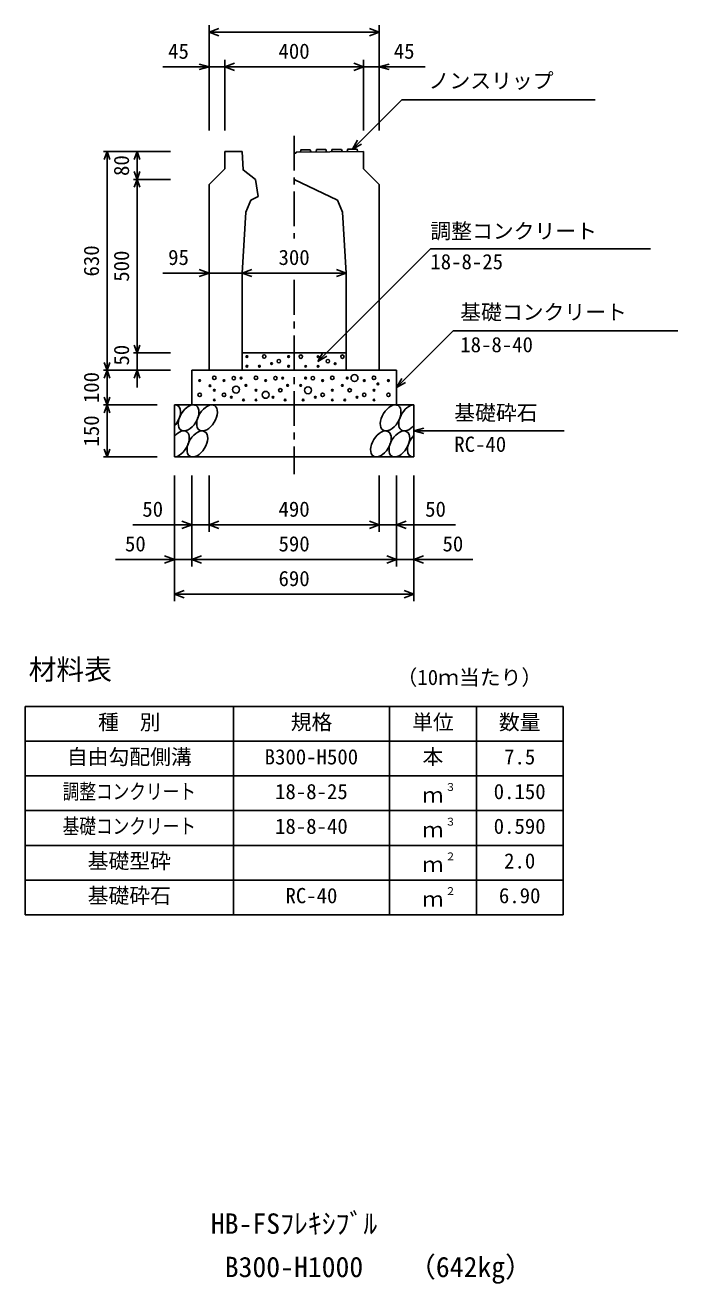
# Model space of a CAD drawing. Units: millimetres, scale not verified. Extents: x -16800 to 16800, y -5940 to 5940.
# Drawn here: x 7625 to 9506, y 104 to 3731 of the extents above; entities that cross this region are included whole.
import ezdxf
from ezdxf.enums import TextEntityAlignment as Align

# ---------------------------------------------------------------- set-up
doc = ezdxf.new("R2010")
doc.units = ezdxf.units.MM
doc.header["$LTSCALE"] = 20
doc.linetypes.add('CHAIN1', pattern=[8, 5, -1, 1, -1])
for name, color, linetype, lineweight in [('0-0_DIM', 7, 'Continuous', 25), ('0-2_HATCH', 6, 'Continuous', 25), ('0-3_HYO', 3, 'Continuous', 25), ('0-4_HYO2', 4, 'Continuous', 25), ('0-5_OUTLINE', 3, 'Continuous', 25), ('0-6_TXT', 7, 'Continuous', 25)]:
    doc.layers.add(name, color=color, linetype=linetype, lineweight=lineweight)
doc.styles.add('ＭＳ ゴシック', font='')
doc.styles.get('ＭＳ ゴシック').set_extended_font_data('MS Gothic')

msp = doc.modelspace()

# ---------------------------------------------------------------- linework, layer by layer
at = {"layer": '0-0_DIM'}
for p, q in [((8154.89, 3731.28), (8154.89, 3427.52)), ((8644.89, 3711.28), (8154.89, 3711.28)), ((8644.89, 3731.28), (8644.89, 3427.52)), ((8199.89, 3631.28), (8199.89, 3427.52)), ((8599.89, 3631.28), (8599.89, 3427.52)), ((8154.89, 3611.28), (8021.87, 3611.28)), ((8154.89, 3611.28), (8125.91, 3619.04)), ((8154.89, 3611.28), (8125.91, 3603.51)), ((8199.89, 3611.28), (8154.89, 3611.28)), ((8599.89, 3611.28), (8199.89, 3611.28)), ((8599.89, 3611.28), (8644.89, 3611.28)), ((8644.89, 3611.28), (8673.87, 3619.04)), ((8644.89, 3611.28), (8777.91, 3611.28)), ((8644.89, 3611.28), (8673.87, 3603.51)), ((8567.95, 3373.58), (8710.16, 3515.79)), ((9267.05, 3515.79), (8710.16, 3515.79)), ((8567.95, 3373.58), (8582.95, 3399.56)), ((8567.95, 3373.58), (8593.93, 3388.58)), ((7850.8, 3366.9), (8044.13, 3366.9)), ((7860.8, 3366.9), (7860.8, 2736.9)), ((7947.46, 3286.9), (7947.46, 3366.9)), ((7937.46, 3286.9), (8044.13, 3286.9)), ((7947.46, 2786.9), (7947.46, 3286.9)), ((8155, 3016.9), (8021.98, 3016.9)), ((8155, 3016.9), (8250, 3016.9)), ((8250, 3016.9), (8550, 3016.9)), ((8858.65, 2850.55), (8695, 2686.9)), ((8858.65, 2850.55), (9505.53, 2850.55)), ((7937.46, 2786.9), (8044.13, 2786.9)), ((7947.46, 2786.9), (7947.46, 2736.9)), ((8468.01, 2761.9), (8483.01, 2787.88)), ((8468.01, 2761.9), (8493.99, 2776.9)), ((7850.8, 2736.9), (8044.13, 2736.9)), ((7860.8, 2636.9), (7860.8, 2736.9)), ((7947.46, 2686.9), (7947.46, 2736.9)), ((8695, 2686.9), (8710, 2712.88)), ((8695, 2686.9), (8720.98, 2701.9)), ((7850.8, 2636.9), (8005, 2636.9)), ((7860.8, 2636.9), (7860.8, 2486.9)), ((8745, 2561.9), (8773.98, 2569.66)), ((8745, 2561.9), (9178.31, 2561.9)), ((8745, 2561.9), (8773.98, 2554.13)), ((7850.8, 2486.9), (8005, 2486.9)), ((8055, 2071.38), (8055, 2433.73)), ((8105, 2171.38), (8105, 2433.73)), ((8155, 2271.38), (8155, 2433.73)), ((8645, 2271.38), (8645, 2433.73)), ((8695, 2171.38), (8695, 2433.73)), ((8745, 2071.38), (8745, 2433.73)), ((7935, 2291.38), (8155, 2291.38)), ((8155, 2291.38), (8645, 2291.38)), ((8865, 2291.38), (8645, 2291.38)), ((7885, 2191.38), (8105, 2191.38)), ((8105, 2191.38), (8695, 2191.38)), ((8915, 2191.38), (8695, 2191.38)), ((8055, 2091.38), (8745, 2091.38))]:
    msp.add_line(p, q, dxfattribs=at)
at = {"layer": '0-0_DIM', "linetype": 'CHAIN1'}
for p, q in [((8400, 3412.2), (8400, 3116.9)), ((8400, 2996.9), (8400, 2436.9))]:
    msp.add_line(p, q, dxfattribs=at)
at = {"layer": '0-0_DIM'}
for points in [[(8183.08, 3701.02), (8154.89, 3711.28), (8183.08, 3721.54)], [(8616.74, 3721.55), (8644.93, 3711.29), (8616.74, 3701.03)], [(8228.12, 3601.02), (8199.93, 3611.28), (8228.12, 3621.54)], [(8571.74, 3621.54), (8599.93, 3611.28), (8571.74, 3601.02)], [(7852.59, 3344.34), (7860.8, 3366.9), (7869.01, 3344.34)], [(7939.26, 3344.34), (7947.46, 3366.9), (7955.67, 3344.34)], [(7955.67, 3309.45), (7947.46, 3286.9), (7939.26, 3309.45)], [(7939.26, 3264.34), (7947.46, 3286.9), (7955.67, 3264.34)], [(8468.01, 2761.9), (8792.47, 3086.36), (9426.82, 3086.36)], [(8126.81, 3006.64), (8155, 3016.9), (8126.81, 3027.16)], [(8278.19, 3006.64), (8250, 3016.9), (8278.19, 3027.16)], [(8521.88, 3027.16), (8550.08, 3016.9), (8521.88, 3006.64)], [(7955.67, 2809.45), (7947.46, 2786.9), (7939.26, 2809.45)], [(7869.01, 2759.45), (7860.8, 2736.9), (7852.59, 2759.45)], [(7869.01, 2714.34), (7860.8, 2736.9), (7852.59, 2714.34)], [(7955.67, 2714.34), (7947.46, 2736.9), (7939.26, 2714.34)], [(7869.01, 2659.45), (7860.8, 2636.9), (7852.59, 2659.45)], [(7869.01, 2614.34), (7860.8, 2636.9), (7852.59, 2614.34)], [(7869.01, 2509.45), (7860.8, 2486.9), (7852.59, 2509.45)], [(8076.81, 2301.64), (8105, 2291.38), (8076.81, 2281.12)], [(8183.19, 2281.12), (8155, 2291.38), (8183.19, 2301.64)], [(8616.81, 2301.64), (8645, 2291.38), (8616.81, 2281.12)], [(8723.19, 2301.64), (8695, 2291.38), (8723.19, 2281.12)], [(8026.81, 2201.64), (8055, 2191.38), (8026.81, 2181.12)], [(8133.19, 2181.12), (8105, 2191.38), (8133.19, 2201.64)], [(8666.81, 2201.64), (8695, 2191.38), (8666.81, 2181.12)], [(8773.19, 2201.64), (8745, 2191.38), (8773.19, 2181.12)], [(8083.19, 2081.12), (8055, 2091.38), (8083.19, 2101.64)], [(8716.81, 2101.64), (8745, 2091.38), (8716.81, 2081.12)]]:
    msp.add_lwpolyline(points, dxfattribs=at)
at = {"layer": '0-2_HATCH'}
for p, q in [((8583, 3367.23), (8581.45, 3373.71)), ((8448, 3365.88), (8446.45, 3372.36)), ((8493, 3366.33), (8491.45, 3372.81)), ((8538, 3366.78), (8536.45, 3373.26))]:
    msp.add_line(p, q, dxfattribs=at)
for points in [[(8581.45, 3373.71), (8554.45, 3373.44), (8553, 3366.93)], [(8446.45, 3372.36), (8419.45, 3372.09), (8418, 3365.58)], [(8491.45, 3372.81), (8464.45, 3372.54), (8463, 3366.03)], [(8536.45, 3373.26), (8509.45, 3372.99), (8508, 3366.48)]]:
    msp.add_lwpolyline(points, dxfattribs=at)
for centre, radius in [((8263.97, 2776.21), 2.5), ((8313.88, 2776.21), 5), ((8334.9, 2756.07), 2.5), ((8355.93, 2763.08), 5), ((8383.97, 2776.21), 2.5), ((8419.13, 2775.93), 5), ((8469.04, 2775.93), 2.5), ((8497.08, 2762.79), 5), ((8518.11, 2755.79), 2.5), ((8539.13, 2775.93), 5), ((8263.97, 2748.19), 2.5), ((8299.86, 2748.19), 2.5), ((8383.97, 2748.19), 2.5), ((8433.15, 2747.91), 2.5), ((8469.04, 2747.91), 2.5), ((8573.96, 2714.08), 10), ((8127.79, 2707.07), 2.5), ((8157.55, 2692.15), 2.5), ((8169.97, 2714.95), 5), ((8198.01, 2707.07), 2.5), ((8226.04, 2714.08), 5), ((8232.58, 2681.06), 10), ((8247.07, 2714.08), 2.5), ((8261.09, 2693.06), 2.5), ((8289.97, 2714.95), 5), ((8318.01, 2707.07), 2.5), ((8346.04, 2714.08), 5), ((8367.07, 2714.08), 2.5), ((8381.09, 2693.06), 2.5), ((8418.91, 2693.06), 2.5), ((8439.94, 2679.06), 10), ((8432.93, 2714.08), 2.5), ((8453.96, 2714.08), 5), ((8481.99, 2707.07), 2.5), ((8510.03, 2714.95), 5), ((8538.91, 2693.06), 2.5), ((8552.93, 2714.08), 2.5), ((8601.99, 2707.07), 2.5), ((8630.03, 2714.95), 5), ((8641.37, 2697.38), 2.5), ((8671.61, 2707.07), 2.5), ((8127.79, 2665.93), 5), ((8169.97, 2679.06), 2.5), ((8169.97, 2651.04), 2.5), ((8198.01, 2665.93), 5), ((8219.03, 2658.92), 2.5), ((8254.08, 2651.04), 2.5), ((8289.97, 2679.06), 2.5), ((8289.97, 2651.04), 2.5), ((8318.01, 2665.93), 10), ((8339.03, 2658.92), 2.5), ((8360.06, 2679.06), 5), ((8374.08, 2651.04), 2.5), ((8425.92, 2651.04), 2.5), ((8460.97, 2658.92), 2.5), ((8481.99, 2665.93), 5), ((8510.03, 2679.06), 2.5), ((8510.03, 2651.04), 2.5), ((8545.92, 2651.04), 2.5), ((8559.94, 2679.06), 5), ((8580.97, 2658.92), 2.5), ((8601.99, 2665.93), 5), ((8630.03, 2679.06), 2.5), ((8630.03, 2651.04), 2.5), ((8671.61, 2665.93), 5)]:
    msp.add_circle(centre, radius, dxfattribs=at)
for centre, start_param, end_param in [((8042.64, 2599.37), 4.385593, 6.6745444), ((8731.14, 2599.37), 0.3357715, 4.4411806), ((8067.96, 2524.38), 3.5111464, 7.548991), ((8756.46, 2524.38), 1.2110787, 3.5658734)]:
    msp.add_ellipse(centre, major_axis=(21.81, 35.31), ratio=0.5792, start_param=start_param, end_param=end_param, dxfattribs=at)
for centre in [(8095.84, 2599.37), (8149.05, 2599.37), (8677.93, 2599.37), (8121.16, 2524.38), (8650.04, 2524.38), (8703.25, 2524.38)]:
    msp.add_ellipse(centre, major_axis=(21.81, 35.31), ratio=0.5792, dxfattribs=at)
at = {"layer": '0-3_HYO'}
for p, q in [((8225, 1767.43), (8225, 1167.43)), ((8675, 1767.43), (8675, 1167.43)), ((8925, 1767.43), (8925, 1167.43)), ((7625, 1667.43), (9175, 1667.43))]:
    msp.add_line(p, q, dxfattribs=at)
msp.add_lwpolyline([(7625, 1167.43), (9175, 1167.43), (9175, 1767.43), (7625, 1767.43)], close=True, dxfattribs=at)
at = {"layer": '0-4_HYO2'}
for p, q in [((7625, 1567.43), (9175, 1567.43)), ((7625, 1467.43), (9175, 1467.43)), ((7625, 1367.43), (9175, 1367.43)), ((7625, 1267.43), (9175, 1267.43))]:
    msp.add_line(p, q, dxfattribs=at)
at = {"layer": '0-5_OUTLINE'}
for p, q in [((8200, 3367.4), (8250, 3366.9)), ((8200, 3367.4), (8200, 3316.9)), ((8400, 3362.2), (8404.5, 3362.2)), ((8404.5, 3362.2), (8406, 3365.46)), ((8600, 3367.4), (8406, 3365.46)), ((8600, 3367.4), (8600, 3316.9)), ((8155, 3271.9), (8200, 3316.9)), ((8645, 3271.9), (8600, 3316.9)), ((8155, 3271.9), (8155, 2736.9)), ((8296.48, 3237.04), (8289, 3286.9)), ((8524.8, 3226.9), (8400, 3286.9)), ((8645, 3271.9), (8645, 2736.9)), ((8275.14, 3226.76), (8296.48, 3237.04)), ((8275.14, 3226.76), (8260.5, 3191.9)), ((8524.8, 3226.9), (8539.5, 3191.9)), ((8250, 3016.9), (8260.5, 3191.9)), ((8539.5, 3191.9), (8550, 3016.9)), ((8250, 3016.9), (8250, 2736.9)), ((8550, 3016.9), (8550, 2736.9)), ((8250, 2786.9), (8550, 2786.9)), ((8105, 2736.9), (8695, 2736.9)), ((8105, 2636.9), (8105, 2736.9)), ((8250, 2736.9), (8155, 2736.9)), ((8550, 2736.9), (8645, 2736.9)), ((8695, 2636.9), (8695, 2736.9)), ((8055, 2636.9), (8745, 2636.9)), ((8055, 2636.9), (8055, 2486.9)), ((8745, 2636.9), (8745, 2486.9)), ((8055, 2486.9), (8745, 2486.9))]:
    msp.add_line(p, q, dxfattribs=at)
msp.add_lwpolyline([(8289, 3286.9), (8253, 3314.02), (8250, 3366.9)], dxfattribs=at)

# ---------------------------------------------------------------- texts
at = {"layer": '0-0_DIM', "style": 'ＭＳ ゴシック'}
for s, p in [('45', (8036.87, 3621.28)), ('400', (8354.89, 3621.28)), ('45', (8687.07, 3621.28)), ('ノンスリップ', (8787.47, 3535.97)), ('調整コンクリート', (8792.47, 3102.78)), ('95', (8036.98, 3026.9)), ('300', (8355, 3026.9)), ('18-8-25', (8792.47, 3014.51)), ('基礎コンクリート', (8878.65, 2869.29)), ('18-8-40', (8878.65, 2775.47)), ('基礎砕石', (8861.32, 2579.07)), ('RC-40', (8861.32, 2488.38)), ('50', (7962.56, 2301.38)), ('490', (8355, 2301.38)), ('50', (8777.44, 2301.38)), ('50', (7912.56, 2201.38)), ('590', (8355, 2201.38)), ('50', (8827.44, 2201.38)), ('690', (8355, 2101.38))]:
    msp.add_text(s, height=43.99, dxfattribs=at).set_placement(p, align=Align.BOTTOM_LEFT)
for s, p in [('80', (7937.46, 3296.65)), ('630', (7850.8, 3006.9)), ('500', (7937.46, 2991.9)), ('50', (7937.46, 2750.22)), ('100', (7850.8, 2641.9)), ('150', (7850.8, 2516.9))]:
    msp.add_text(s, height=43.99, rotation=90, dxfattribs=at).set_placement(p, align=Align.BOTTOM_LEFT)
at = {"layer": '0-6_TXT', "style": 'ＭＳ ゴシック'}
for s, height, p in [('材料表', 58.65, (7635, 1827.43)), ('（10ｍ当たり）', 43.99, (8695, 1816.43)), ('種\u3000別', 43.99, (7835, 1687.43)), ('規格', 43.99, (8390, 1687.43)), ('単位', 43.99, (8740, 1687.43)), ('数量', 43.99, (8990, 1687.43)), ('自由勾配側溝', 43.99, (7745, 1587.43)), ('B300-H500', 43.99, (8315, 1587.43)), ('本', 43.99, (8770, 1587.43)), ('7.5', 43.99, (9005, 1587.43)), ('18-8-25', 43.99, (8345, 1487.43)), ('ｍ', 43.99, (8770, 1477.43)), ('３', 21.99, (8835.54, 1517.8)), ('0.150', 43.99, (8975, 1487.43)), ('18-8-40', 43.99, (8345, 1387.43)), ('ｍ', 43.99, (8770, 1377.43)), ('３', 21.99, (8835.54, 1417.8)), ('0.590', 43.99, (8975, 1387.43)), ('基礎型砕', 43.99, (7805, 1287.43)), ('２', 21.99, (8835.54, 1317.8)), ('2.0', 43.99, (9005, 1287.43)), ('ｍ', 43.99, (8770, 1277.43)), ('基礎砕石', 43.99, (7805, 1187.43)), ('RC-40', 43.99, (8375, 1187.43)), ('２', 21.99, (8835.54, 1217.8)), ('6.90', 43.99, (8990, 1187.43)), ('ｍ', 43.99, (8770, 1177.43)), ('HB-FSﾌﾚｷｼﾌﾞﾙ', 58.65, (8160, 230.44)), ('B300-H1000', 58.65, (8200, 105.44)), ('（642kg）', 58.65, (8728.37, 105.44))]:
    msp.add_text(s, height=height, dxfattribs=at).set_placement(p, align=Align.BOTTOM_LEFT)
at = {"layer": '0-6_TXT', "style": 'ＭＳ ゴシック', "width": 0.8}
for s, p in [('調整コンクリート', (7733, 1487.43)), ('基礎コンクリート', (7733, 1387.43))]:
    msp.add_text(s, height=43.99, dxfattribs=at).set_placement(p, align=Align.BOTTOM_LEFT)

doc.saveas('drawing.dxf')
